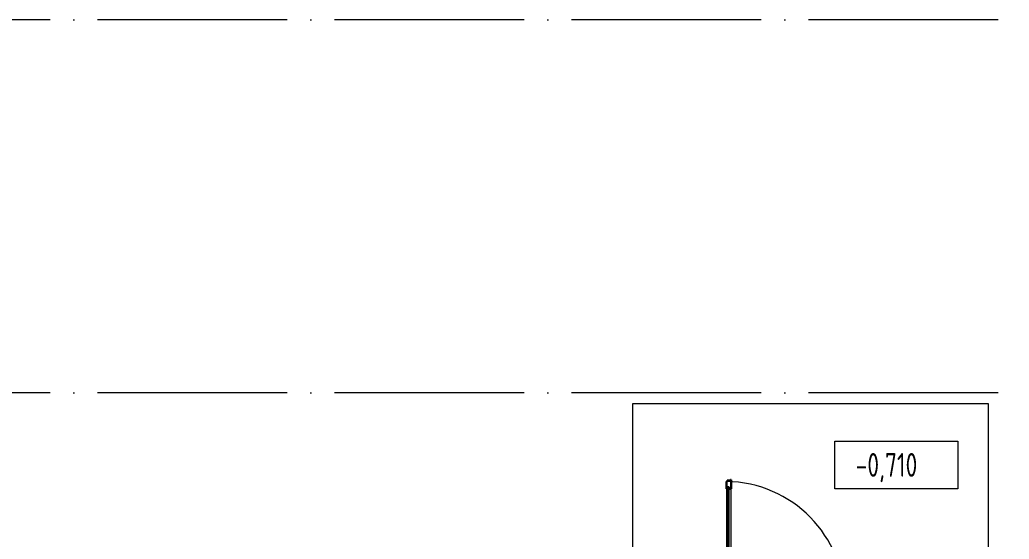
# Model space of a CAD drawing. Header units: millimetres. Extents: x -1073752 to 1436911, y -1379358 to 94781.
# Drawn here: x -1044180 to -1033743, y -899794 to -894319 of the extents above; entities that cross this region are included whole.
import ezdxf

# ---------------------------------------------------------------- set-up
doc = ezdxf.new("R2010")
doc.units = ezdxf.units.MM
doc.linetypes.add('ADSK_Линия сетки', pattern=[25, 20, -2.5, 0, -2.5])
for name, color, linetype, lineweight in [('Аннотация', 7, 'Continuous', 18), ('Двери', 252, 'Continuous', 9), ('Оси', 252, 'Continuous', 9), ('Отметки', 7, 'Continuous', 9), ('Перекрытие', 252, 'Continuous', 18)]:
    doc.layers.add(name, color=color, linetype=linetype, lineweight=lineweight)
doc.layers.add('Двери открывание', color=7, linetype='Continuous', lineweight=9, true_color=0xc0c0c0)
doc.styles.add('GOST Common_3', font='', dxfattribs={"height": 3.5})
doc.styles.get('GOST Common_3').set_extended_font_data('GOST 2.304 type A')

# ---------------------------------------------------------------- blocks, each defined once
blk = doc.blocks.new('1 этаж')
at = {"layer": 'Аннотация', "color": 251, "lineweight": 20, "true_color": 0x636466}
for p, q in [((-43172, -1786), (-43172, -1286)), ((-43172, -1286), (-41872, -1286)), ((-41872, -1286), (-41872, -1786)), ((-41872, -1786), (-43172, -1786))]:
    blk.add_line(p, q, dxfattribs=at)
at = {"layer": 'Двери', "color": 251, "lineweight": 30, "true_color": 0x636466}
for p, q in [((-44306, -1710), (-44314, -1710)), ((-44314, -1710), (-44314, -1786)), ((-44272, -1701), (-44306, -1701)), ((-44306, -1701), (-44306, -1710)), ((-44305, -1768), (-44305, -1786)), ((-44284, -1768), (-44305, -1768)), ((-44284, -1786), (-44284, -1768)), ((-44264, -1692), (-44272, -1692)), ((-44272, -1692), (-44272, -1701)), ((-44264, -1786), (-44264, -1692)), ((-44305, -1786), (-44314, -1786)), ((-44264, -1786), (-44284, -1786))]:
    blk.add_line(p, q, dxfattribs=at)
at = {"layer": 'Двери', "color": 251, "true_color": 0x636466}
for p, q in [((-44305, -1768), (-44305, -2900)), ((-44284, -1768), (-44305, -1768)), ((-44284, -2900), (-44284, -1768)), ((-44314, -1786), (-44314, -2882)), ((-44264, -2882), (-44264, -1786))]:
    blk.add_line(p, q, dxfattribs=at)
at = {"layer": 'Двери открывание', "color": 251, "true_color": 0x636466}
blk.add_arc((-44332, -2976), 1266, 0, 89.1853, dxfattribs=at)
at = {"layer": 'Оси', "color": 251, "linetype": 'ADSK_Линия сетки', "ltscale": 100, "true_color": 0x636466}
for p, q in [((-26448, 3156), (-72528, 3156)), ((-26448, -774), (-72528, -774))]:
    blk.add_line(p, q, dxfattribs=at)
at = {"layer": 'Отметки', "color": 251, "lineweight": 20, "true_color": 0x636466}
blk.add_line((-42483, -1786), (-42522, -1786), dxfattribs=at)
at = {"layer": 'Перекрытие', "color": 251, "ltscale": 100, "true_color": 0x636466}
for p, q in [((-41551, -892), (-45306, -892)), ((-45306, -892), (-45306, -2842)), ((-41551, -2842), (-41551, -892))]:
    blk.add_line(p, q, dxfattribs=at)
at = {"layer": 'Отметки', "color": 251, "true_color": 0x636466, "style": 'GOST Common_3', "width": 0.9}
blk.add_text('-0,710', height=250, dxfattribs=at).set_placement((-42952, -1660))

msp = doc.modelspace()

# ---------------------------------------------------------------- block references
msp.add_blockref('1 этаж', (-992411.4, -897475.7))

doc.saveas('drawing.dxf')
